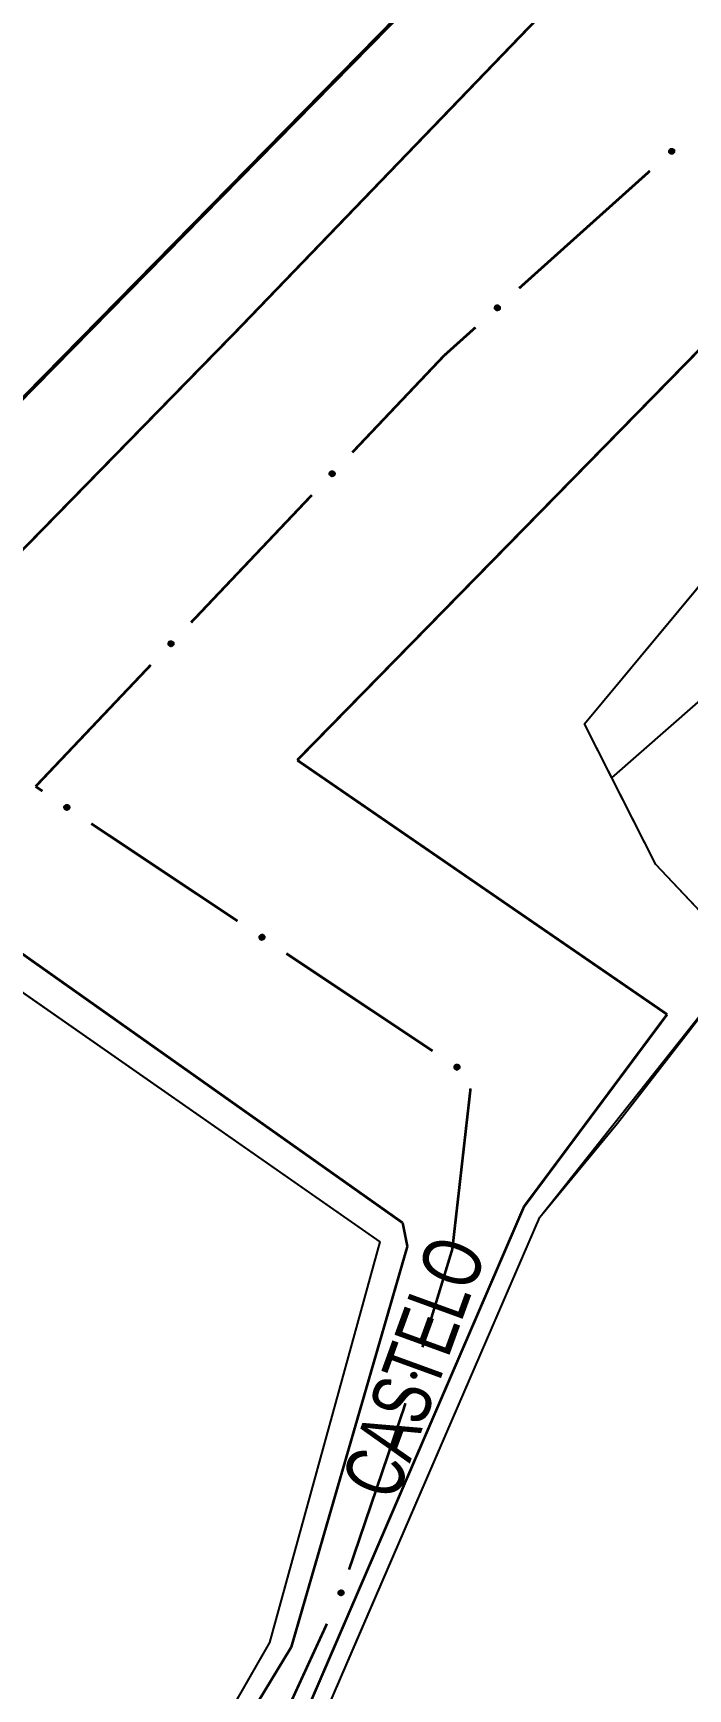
# Model space of a CAD drawing. Extents: x 199219 to 200475, y 4837288 to 4839440.
# Drawn here: x 199500.3 to 199545, y 4839211.3 to 4839324.4 of the extents above; entities that cross this region are included whole.
import ezdxf

# ---------------------------------------------------------------- set-up
doc = ezdxf.new("R2010")
doc.units = 0
doc.header["$LTSCALE"] = 3
doc.header["$MEASUREMENT"] = 0
for name, color, linetype in [('CD_MALHA_LOTES', 40, 'CONTINUOUS'), ('LM-LIM-SETOR-FISCAL', 7, 'CONTINUOUS'), ('RU-QUADRAS', 210, 'CONTINUOUS'), ('SV-EIXO-RUA-PAV', 20, 'CONTINUOUS'), ('SV-RUA-PAVIM-S-GUIA-C-GUIA', 7, 'CONTINUOUS'), ('SV-TXT-RUA-PAV-S-GUIA-C-GUIA', 7, 'CONTINUOUS')]:
    doc.layers.add(name, color=color, linetype=linetype)
doc.styles.add('ARIAL', font='ARIAL.TTF')
doc.linetypes.add('Limite', pattern='A,20,-3,[130,ltypeshp.shx,S=6.35,R=0,X=0,Y=0],-3,20', length=46)

msp = doc.modelspace()

# ---------------------------------------------------------------- linework, layer by layer
at = {"layer": 'CD_MALHA_LOTES'}
for p, q in [((199537.94, 4839277.23), (199558.18, 4839301.6)), ((199539.81, 4839273.55), (199563.2, 4839294.12)), ((199539.81, 4839273.55), (199537.94, 4839277.23)), ((199475.72, 4839275.56), (199523.97, 4839241.85)), ((199542.82, 4839267.63), (199539.81, 4839273.55)), ((199548.9, 4839261.19), (199542.82, 4839267.63)), ((199540.2, 4839249.97), (199548.9, 4839261.19)), ((199534.9, 4839243.54), (199540.2, 4839249.97)), ((199522.32, 4839214.41), (199534.9, 4839243.54)), ((199523.97, 4839241.85), (199516.45, 4839214.49)), ((199516.45, 4839214.49), (199488.14, 4839165.06)), ((199512.82, 4839192.42), (199522.32, 4839214.41))]:
    msp.add_line(p, q, dxfattribs=at)
at = {"layer": 'LM-LIM-SETOR-FISCAL', "linetype": 'Limite', "ltscale": 0.1, "const_width": 0.25}
msp.add_lwpolyline([(199480.51, 4839280.02), (199556.78, 4839357.72), (199599.49, 4839305.59), (199641.77, 4839341.58), (199569.78, 4839431.57), (199568.93, 4839435.43), (199569.21, 4839439.14), (199569.653494, 4839439.555468), (199618.64, 4839391.13), (199622.81, 4839386.08), (199633.22, 4839373.21), (199645.57, 4839358.33), (199656.34, 4839344.73), (199667.63, 4839328.01), (199671.34, 4839316.01), (199701.63, 4839270.88), (199720.71, 4839243.08), (199728.9, 4839231.63), (199740.2, 4839215.93), (199758.95, 4839188.92), (199765.33, 4839179.89), (199781.79, 4839157.97), (199789.23, 4839146.96)], dxfattribs=at)
at = {"layer": 'RU-QUADRAS', "color": 6, "linetype": 'Continuous'}
msp.add_lwpolyline([(199494.42, 4839162.46), (199501.32, 4839177.5), (199512.82, 4839192.42), (199534.9, 4839243.54), (199548.9, 4839261.19), (199542.82, 4839267.63), (199537.94, 4839277.23), (199558.18, 4839301.6), (199623.83, 4839204.65), (199555.15, 4839136.09)], close=True, dxfattribs=at)
msp.add_lwpolyline([(199475.72, 4839275.56), (199523.97, 4839241.85), (199516.45, 4839214.49), (199488.14, 4839165.06)], dxfattribs=at)
at = {"layer": 'SV-EIXO-RUA-PAV'}
for points in [[(199544.083962, 4839316.363288), (199544.08203, 4839316.314418), (199544.070376, 4839316.272812), (199544.050668, 4839316.240907), (199544.025901, 4839316.217256), (199543.997838, 4839316.195912), (199543.964798, 4839316.180636), (199543.924371, 4839316.171804), (199543.875334, 4839316.173398), (199543.833496, 4839316.188138), (199543.801184, 4839316.205786), (199543.775034, 4839316.230191), (199543.754757, 4839316.2578), (199543.740024, 4839316.292646), (199543.731474, 4839316.333702), (199543.73427, 4839316.382972), (199543.745975, 4839316.423683), (199543.765848, 4839316.454042), (199543.79055, 4839316.480176), (199543.819461, 4839316.501622), (199543.851981, 4839316.516431), (199543.893334, 4839316.524965), (199543.941926, 4839316.521561), (199543.982664, 4839316.51035), (199544.013294, 4839316.490909), (199544.038476, 4839316.46601), (199544.060225, 4839316.438124), (199544.076964, 4839316.40555), (199544.083962, 4839316.363288)], [(199532.179463, 4839305.672971), (199532.17753, 4839305.6241), (199532.165877, 4839305.582494), (199532.146169, 4839305.55059), (199532.121402, 4839305.526938), (199532.093339, 4839305.505595), (199532.060298, 4839305.490318), (199532.019871, 4839305.481486), (199531.970834, 4839305.483081), (199531.928997, 4839305.49782), (199531.896685, 4839305.515468), (199531.870535, 4839305.539873), (199531.850258, 4839305.567482), (199531.835525, 4839305.602328), (199531.826975, 4839305.643384), (199531.829771, 4839305.692654), (199531.841476, 4839305.733366), (199531.861349, 4839305.763724), (199531.88605, 4839305.789858), (199531.914961, 4839305.811305), (199531.947481, 4839305.826113), (199531.988834, 4839305.834647), (199532.037427, 4839305.831243), (199532.078165, 4839305.820032), (199532.108795, 4839305.800591), (199532.133976, 4839305.775693), (199532.155725, 4839305.747806), (199532.172464, 4839305.715232), (199532.179463, 4839305.672971)], [(199520.899363, 4839294.354117), (199520.901377, 4839294.30525), (199520.893116, 4839294.262839), (199520.876044, 4839294.22945), (199520.853265, 4839294.203878), (199520.827015, 4839294.180342), (199520.795313, 4839294.162451), (199520.75573, 4839294.150389), (199520.706724, 4839294.148024), (199520.663835, 4839294.159342), (199520.630204, 4839294.174327), (199520.602172, 4839294.196545), (199520.579735, 4839294.222429), (199520.56224, 4839294.255973), (199520.550408, 4839294.296206), (199520.549222, 4839294.345541), (199520.557607, 4839294.387064), (199520.574967, 4839294.418926), (199520.597481, 4839294.446967), (199520.624569, 4839294.470674), (199520.655789, 4839294.488056), (199520.696319, 4839294.499897), (199520.745028, 4839294.500422), (199520.786538, 4839294.492532), (199520.818635, 4839294.475624), (199520.845742, 4839294.452837), (199520.869669, 4839294.426795), (199520.88898, 4839294.395677), (199520.899363, 4839294.354117)], [(199509.895558, 4839282.73877), (199509.897572, 4839282.689903), (199509.889311, 4839282.647492), (199509.872239, 4839282.614103), (199509.84946, 4839282.588531), (199509.82321, 4839282.564995), (199509.791508, 4839282.547105), (199509.751925, 4839282.535042), (199509.702919, 4839282.532677), (199509.66003, 4839282.543995), (199509.6264, 4839282.558981), (199509.598367, 4839282.581198), (199509.57593, 4839282.607082), (199509.558435, 4839282.640626), (199509.546603, 4839282.68086), (199509.545418, 4839282.730195), (199509.553802, 4839282.771717), (199509.571162, 4839282.80358), (199509.593676, 4839282.83162), (199509.620764, 4839282.855328), (199509.651984, 4839282.87271), (199509.692514, 4839282.88455), (199509.741223, 4839282.885075), (199509.782733, 4839282.877186), (199509.81483, 4839282.860277), (199509.841937, 4839282.83749), (199509.865864, 4839282.811448), (199509.885175, 4839282.78033), (199509.895558, 4839282.73877)], [(199502.559361, 4839271.706285), (199502.607178, 4839271.716559), (199502.650376, 4839271.715612), (199502.686177, 4839271.704451), (199502.715242, 4839271.686339), (199502.74289, 4839271.664461), (199502.765898, 4839271.636254), (199502.7845, 4839271.59929), (199502.795143, 4839271.551395), (199502.791263, 4839271.507208), (199502.7822, 4839271.471523), (199502.765059, 4839271.440129), (199502.743356, 4839271.413626), (199502.713265, 4839271.390695), (199502.675622, 4839271.37221), (199502.627203, 4839271.362673), (199502.584859, 4839271.363893), (199502.550514, 4839271.375598), (199502.519061, 4839271.393029), (199502.491103, 4839271.415703), (199502.468677, 4839271.443523), (199502.450133, 4839271.481457), (199502.441354, 4839271.529371), (199502.442089, 4839271.571617), (199502.453307, 4839271.606118), (199502.471166, 4839271.636697), (199502.492773, 4839271.664694), (199502.520165, 4839271.689004), (199502.559361, 4839271.706285)], [(199515.872854, 4839262.832114), (199515.920671, 4839262.842388), (199515.963868, 4839262.84144), (199515.999669, 4839262.830279), (199516.028734, 4839262.812168), (199516.056382, 4839262.79029), (199516.07939, 4839262.762082), (199516.097992, 4839262.725119), (199516.108635, 4839262.677224), (199516.104756, 4839262.633036), (199516.095692, 4839262.597352), (199516.078551, 4839262.565957), (199516.056848, 4839262.539455), (199516.026757, 4839262.516524), (199515.989114, 4839262.498038), (199515.940695, 4839262.488502), (199515.898352, 4839262.489722), (199515.864007, 4839262.501426), (199515.832554, 4839262.518858), (199515.804595, 4839262.541532), (199515.782169, 4839262.569351), (199515.763626, 4839262.607286), (199515.754846, 4839262.6552), (199515.755581, 4839262.697446), (199515.7668, 4839262.731946), (199515.784659, 4839262.762526), (199515.806265, 4839262.790523), (199515.833657, 4839262.814832), (199515.872854, 4839262.832114)], [(199529.186346, 4839253.957943), (199529.234163, 4839253.968216), (199529.27736, 4839253.967269), (199529.313162, 4839253.956108), (199529.342227, 4839253.937996), (199529.369875, 4839253.916118), (199529.392883, 4839253.887911), (199529.411485, 4839253.850947), (199529.422128, 4839253.803052), (199529.418248, 4839253.758865), (199529.409184, 4839253.72318), (199529.392044, 4839253.691786), (199529.37034, 4839253.665283), (199529.34025, 4839253.642352), (199529.302606, 4839253.623867), (199529.254187, 4839253.61433), (199529.211844, 4839253.61555), (199529.177499, 4839253.627255), (199529.146046, 4839253.644686), (199529.118088, 4839253.66736), (199529.095662, 4839253.69518), (199529.077118, 4839253.733114), (199529.068339, 4839253.781028), (199529.069073, 4839253.823274), (199529.080292, 4839253.857775), (199529.098151, 4839253.888354), (199529.119757, 4839253.916351), (199529.147149, 4839253.940661), (199529.186346, 4839253.957943)], [(199526.160464, 4839232.637024), (199526.136838, 4839232.679847), (199526.125289, 4839232.721483), (199526.125651, 4839232.758982), (199526.134612, 4839232.792035), (199526.147588, 4839232.824817), (199526.167962, 4839232.854982), (199526.197992, 4839232.883453), (199526.240783, 4839232.907455), (199526.284212, 4839232.916483), (199526.320995, 4839232.918094), (199526.355998, 4839232.910735), (199526.387634, 4839232.897596), (199526.418268, 4839232.875396), (199526.446823, 4839232.844682), (199526.469916, 4839232.80107), (199526.480959, 4839232.760174), (199526.479656, 4839232.723912), (199526.472034, 4839232.688769), (199526.458386, 4839232.65546), (199526.438215, 4839232.625964), (199526.40724, 4839232.597269), (199526.363892, 4839232.575046), (199526.323229, 4839232.563567), (199526.286959, 4839232.564361), (199526.252529, 4839232.572643), (199526.21949, 4839232.585258), (199526.188315, 4839232.604476), (199526.160464, 4839232.637024)], [(199521.189555, 4839217.779362), (199521.167313, 4839217.82292), (199521.157105, 4839217.864905), (199521.15867, 4839217.902373), (199521.168685, 4839217.935121), (199521.182705, 4839217.967471), (199521.204036, 4839217.996967), (199521.234963, 4839218.024461), (199521.278502, 4839218.047079), (199521.322198, 4839218.054709), (199521.359013, 4839218.055141), (199521.393763, 4839218.046663), (199521.424961, 4839218.032517), (199521.454867, 4839218.009346), (199521.482423, 4839217.977733), (199521.504107, 4839217.933403), (199521.513833, 4839217.892174), (199521.511368, 4839217.855973), (199521.502624, 4839217.821092), (199521.487914, 4839217.788237), (199521.466809, 4839217.759403), (199521.434929, 4839217.731716), (199521.390892, 4839217.710894), (199521.349881, 4839217.700724), (199521.313655, 4839217.70268), (199521.279508, 4839217.712062), (199521.246891, 4839217.72573), (199521.216348, 4839217.745938), (199521.189555, 4839217.779362)]]:
    msp.add_lwpolyline(points, close=True, dxfattribs=at)
for points in [[(199543.893334, 4839316.524965), (199543.731474, 4839316.333702)], [(199543.851981, 4839316.516431), (199543.73427, 4839316.382972)], [(199543.915795, 4839316.519559), (199543.737672, 4839316.315589)], [(199543.87015, 4839316.515248), (199543.738334, 4839316.363866)], [(199543.941926, 4839316.521561), (199543.740024, 4839316.292646)], [(199543.832916, 4839316.505654), (199543.744569, 4839316.407979)], [(199543.819461, 4839316.501622), (199543.745975, 4839316.423683)], [(199543.960011, 4839316.515251), (199543.750209, 4839316.279164)], [(199543.982664, 4839316.51035), (199543.754757, 4839316.2578)], [(199543.994883, 4839316.498883), (199543.766806, 4839316.246385)], [(199544.013294, 4839316.490909), (199543.775034, 4839316.230191)], [(199544.023664, 4839316.477045), (199543.787672, 4839316.221108)], [(199544.038476, 4839316.46601), (199543.801184, 4839316.205786)], [(199544.047264, 4839316.448722), (199543.822233, 4839316.198959)], [(199544.060225, 4839316.438124), (199543.833496, 4839316.188138)], [(199544.06498, 4839316.418782), (199543.85812, 4839316.183503)], [(199544.076964, 4839316.40555), (199543.875334, 4839316.173398)], [(199544.078636, 4839316.385195), (199543.901217, 4839316.176356)], [(199544.083962, 4839316.363288), (199543.924371, 4839316.171804)], [(199544.081828, 4839316.336711), (199543.949805, 4839316.181475)], [(199544.08203, 4839316.314418), (199543.964798, 4839316.180636)], [(199544.075489, 4839316.290672), (199543.987246, 4839316.194923)], [(199544.070376, 4839316.272812), (199543.997838, 4839316.195912)], [(199531.988834, 4839305.834647), (199531.826975, 4839305.643384)], [(199531.947481, 4839305.826113), (199531.829771, 4839305.692654)], [(199532.011296, 4839305.829241), (199531.833173, 4839305.625271)], [(199531.96565, 4839305.824931), (199531.833835, 4839305.673548)], [(199532.037427, 4839305.831243), (199531.835525, 4839305.602328)], [(199531.928417, 4839305.815336), (199531.84007, 4839305.717661)], [(199531.914961, 4839305.811305), (199531.841476, 4839305.733366)], [(199532.055512, 4839305.824933), (199531.845709, 4839305.588846)], [(199532.078165, 4839305.820032), (199531.850258, 4839305.567482)], [(199532.090384, 4839305.808565), (199531.862307, 4839305.556067)], [(199532.108795, 4839305.800591), (199531.870535, 4839305.539873)], [(199532.119164, 4839305.786727), (199531.883172, 4839305.53079)], [(199532.133976, 4839305.775693), (199531.896685, 4839305.515468)], [(199532.142765, 4839305.758404), (199531.917733, 4839305.508641)], [(199532.155725, 4839305.747806), (199531.928997, 4839305.49782)], [(199532.160481, 4839305.728464), (199531.953621, 4839305.493185)], [(199532.172464, 4839305.715232), (199531.970834, 4839305.483081)], [(199532.174136, 4839305.694878), (199531.996718, 4839305.486038)], [(199532.179463, 4839305.672971), (199532.019871, 4839305.481486)], [(199532.177328, 4839305.646393), (199532.045306, 4839305.491157)], [(199532.17753, 4839305.6241), (199532.060298, 4839305.490318)], [(199532.170989, 4839305.600354), (199532.082746, 4839305.504605)], [(199532.165877, 4839305.582494), (199532.093339, 4839305.505595)], [(199520.655789, 4839294.488056), (199520.549222, 4839294.345541)], [(199520.696319, 4839294.499897), (199520.550408, 4839294.296206)], [(199520.673994, 4839294.488343), (199520.554813, 4839294.326825)], [(199520.637656, 4839294.475778), (199520.557472, 4839294.371297)], [(199520.624569, 4839294.470674), (199520.557607, 4839294.387064)], [(199520.719144, 4839294.49632), (199520.558046, 4839294.278652)], [(199520.745028, 4839294.500422), (199520.56224, 4839294.255973)], [(199520.763563, 4839294.49559), (199520.573479, 4839294.243356)], [(199520.786538, 4839294.492532), (199520.579735, 4839294.222429)], [(199520.799641, 4839294.482088), (199520.592665, 4839294.212023)], [(199520.818635, 4839294.475624), (199520.602172, 4839294.196545)], [(199520.830089, 4839294.462641), (199520.615501, 4839294.18851)], [(199520.845742, 4839294.452837), (199520.630204, 4839294.174327)], [(199520.855896, 4839294.436313), (199520.651735, 4839294.16922)], [(199520.869669, 4839294.426795), (199520.663835, 4839294.159342)], [(199520.875969, 4839294.407899), (199520.688752, 4839294.156707)], [(199520.88898, 4839294.395677), (199520.706724, 4839294.148024)], [(199520.892287, 4839294.375523), (199520.732285, 4839294.153058)], [(199520.899363, 4839294.354117), (199520.75573, 4839294.150389)], [(199520.899378, 4839294.327454), (199520.780302, 4839294.162078)], [(199520.901377, 4839294.30525), (199520.795313, 4839294.162451)], [(199520.896772, 4839294.281053), (199520.816536, 4839294.178501)], [(199520.893116, 4839294.262839), (199520.827015, 4839294.180342)], [(199509.651984, 4839282.87271), (199509.545418, 4839282.730195)], [(199509.692514, 4839282.88455), (199509.546603, 4839282.68086)], [(199509.670189, 4839282.872996), (199509.551008, 4839282.711478)], [(199509.633851, 4839282.860431), (199509.553667, 4839282.75595)], [(199509.620764, 4839282.855328), (199509.553802, 4839282.771717)], [(199509.715339, 4839282.880973), (199509.554241, 4839282.663305)], [(199509.741223, 4839282.885075), (199509.558435, 4839282.640626)], [(199509.759758, 4839282.880244), (199509.569674, 4839282.628009)], [(199509.782733, 4839282.877186), (199509.57593, 4839282.607082)], [(199509.795836, 4839282.866741), (199509.58886, 4839282.596676)], [(199509.81483, 4839282.860277), (199509.598367, 4839282.581198)], [(199509.826284, 4839282.847295), (199509.611696, 4839282.573163)], [(199509.841937, 4839282.83749), (199509.6264, 4839282.558981)], [(199509.852091, 4839282.820966), (199509.64793, 4839282.553873)], [(199509.865864, 4839282.811448), (199509.66003, 4839282.543995)], [(199509.872164, 4839282.792553), (199509.684947, 4839282.541361)], [(199509.885175, 4839282.78033), (199509.702919, 4839282.532677)], [(199509.888483, 4839282.760176), (199509.72848, 4839282.537712)], [(199509.895558, 4839282.73877), (199509.751925, 4839282.535042)], [(199509.895573, 4839282.712107), (199509.776497, 4839282.546732)], [(199509.897572, 4839282.689903), (199509.791508, 4839282.547105)], [(199509.892967, 4839282.665707), (199509.812731, 4839282.563155)], [(199509.889311, 4839282.647492), (199509.82321, 4839282.564995)], [(199502.585635, 4839271.710823), (199502.768812, 4839271.621523)], [(199502.607178, 4839271.716559), (199502.765898, 4839271.636254)], [(199502.631805, 4839271.716125), (199502.746481, 4839271.654447)], [(199502.650376, 4839271.715612), (199502.74289, 4839271.664461)], [(199502.441354, 4839271.529371), (199502.713265, 4839271.390695)], [(199502.442089, 4839271.571617), (199502.743356, 4839271.413626)], [(199502.442972, 4839271.548457), (199502.723793, 4839271.403911)], [(199502.449787, 4839271.504557), (199502.691626, 4839271.382715)], [(199502.450133, 4839271.481457), (199502.675622, 4839271.37221)], [(199502.450159, 4839271.586303), (199502.751418, 4839271.428134)], [(199502.453307, 4839271.606118), (199502.765059, 4839271.440129)], [(199502.464159, 4839271.619607), (199502.770717, 4839271.454627)], [(199502.465307, 4839271.461415), (199502.644699, 4839271.371358)], [(199502.468677, 4839271.443523), (199502.627203, 4839271.362673)], [(199502.471166, 4839271.636697), (199502.7822, 4839271.471523)], [(199502.483854, 4839271.427735), (199502.600421, 4839271.366435)], [(199502.485729, 4839271.649507), (199502.783581, 4839271.493608)], [(199502.491103, 4839271.415703), (199502.584859, 4839271.363893)], [(199502.492773, 4839271.664694), (199502.791263, 4839271.507208)], [(199502.510326, 4839271.674108), (199502.789633, 4839271.532211)], [(199502.520165, 4839271.689004), (199502.795143, 4839271.551395)], [(199502.539465, 4839271.695682), (199502.785846, 4839271.575732)], [(199502.559361, 4839271.706285), (199502.7845, 4839271.59929)], [(199515.755581, 4839262.697446), (199516.056848, 4839262.539455)], [(199515.756464, 4839262.674286), (199516.037285, 4839262.529739)], [(199515.763652, 4839262.712131), (199516.06491, 4839262.553962)], [(199515.7668, 4839262.731946), (199516.078551, 4839262.565957)], [(199515.777652, 4839262.745436), (199516.084209, 4839262.580455)], [(199515.784659, 4839262.762526), (199516.095692, 4839262.597352)], [(199515.799221, 4839262.775335), (199516.097074, 4839262.619437)], [(199515.806265, 4839262.790523), (199516.104756, 4839262.633036)], [(199515.823818, 4839262.799936), (199516.103126, 4839262.658039)], [(199515.833657, 4839262.814832), (199516.108635, 4839262.677224)], [(199515.852957, 4839262.82151), (199516.099338, 4839262.701561)], [(199515.872854, 4839262.832114), (199516.097992, 4839262.725119)], [(199515.899127, 4839262.836652), (199516.082304, 4839262.747352)], [(199515.920671, 4839262.842388), (199516.07939, 4839262.762082)], [(199515.945298, 4839262.841954), (199516.059973, 4839262.780275)], [(199515.963868, 4839262.84144), (199516.056382, 4839262.79029)], [(199515.754846, 4839262.6552), (199516.026757, 4839262.516524)], [(199515.763279, 4839262.630386), (199516.005119, 4839262.508544)], [(199515.763626, 4839262.607286), (199515.989114, 4839262.498038)], [(199515.778799, 4839262.587244), (199515.958192, 4839262.497186)], [(199515.782169, 4839262.569351), (199515.940695, 4839262.488502)], [(199515.797346, 4839262.553563), (199515.913913, 4839262.492263)], [(199515.804595, 4839262.541532), (199515.898352, 4839262.489722)], [(199529.068339, 4839253.781028), (199529.34025, 4839253.642352)], [(199529.069073, 4839253.823274), (199529.37034, 4839253.665283)], [(199529.069956, 4839253.800114), (199529.350778, 4839253.655568)], [(199529.076772, 4839253.756214), (199529.318611, 4839253.634372)], [(199529.077118, 4839253.733114), (199529.302606, 4839253.623867)], [(199529.077144, 4839253.83796), (199529.378403, 4839253.679791)], [(199529.080292, 4839253.857775), (199529.392044, 4839253.691786)], [(199529.091144, 4839253.871264), (199529.397702, 4839253.706284)], [(199529.092292, 4839253.713072), (199529.271684, 4839253.623015)], [(199529.095662, 4839253.69518), (199529.254187, 4839253.61433)], [(199529.098151, 4839253.888354), (199529.409184, 4839253.72318)], [(199529.110838, 4839253.679392), (199529.227406, 4839253.618092)], [(199529.112713, 4839253.901164), (199529.410566, 4839253.745265)], [(199529.118088, 4839253.66736), (199529.211844, 4839253.61555)], [(199529.119757, 4839253.916351), (199529.418248, 4839253.758865)], [(199529.137311, 4839253.925765), (199529.416618, 4839253.783868)], [(199529.147149, 4839253.940661), (199529.422128, 4839253.803052)], [(199529.16645, 4839253.947339), (199529.41283, 4839253.827389)], [(199529.186346, 4839253.957943), (199529.411485, 4839253.850947)], [(199529.21262, 4839253.96248), (199529.395797, 4839253.87318)], [(199529.234163, 4839253.968216), (199529.392883, 4839253.887911)], [(199529.25879, 4839253.967782), (199529.373465, 4839253.906104)], [(199529.27736, 4839253.967269), (199529.369875, 4839253.916118)], [(199526.125289, 4839232.721483), (199526.147588, 4839232.824817)], [(199526.130152, 4839232.703553), (199526.156142, 4839232.831143)], [(199526.136838, 4839232.679847), (199526.167962, 4839232.854982)], [(199526.148543, 4839232.660873), (199526.181227, 4839232.86202)], [(199526.160464, 4839232.637024), (199526.197992, 4839232.883453)], [(199526.176355, 4839232.621031), (199526.220161, 4839232.891535)], [(199526.188315, 4839232.604476), (199526.240783, 4839232.907455)], [(199526.205415, 4839232.599351), (199526.260741, 4839232.907712)], [(199526.21949, 4839232.585258), (199526.284212, 4839232.916483)], [(199526.236064, 4839232.582893), (199526.299449, 4839232.913048)], [(199526.252529, 4839232.572643), (199526.320995, 4839232.918094)], [(199526.270913, 4839232.570861), (199526.340484, 4839232.911971)], [(199526.286959, 4839232.564361), (199526.355998, 4839232.910735)], [(199526.30684, 4839232.56706), (199526.371417, 4839232.901132)], [(199526.323229, 4839232.563567), (199526.387634, 4839232.897596)], [(199526.345151, 4839232.571091), (199526.402577, 4839232.881666)], [(199526.363892, 4839232.575046), (199526.418268, 4839232.875396)], [(199526.38522, 4839232.590276), (199526.432148, 4839232.856978)], [(199526.40724, 4839232.597269), (199526.446823, 4839232.844682)], [(199526.422054, 4839232.617578), (199526.456555, 4839232.815319)], [(199526.438215, 4839232.625964), (199526.469916, 4839232.80107)], [(199526.448956, 4839232.645049), (199526.474038, 4839232.774341)], [(199526.458386, 4839232.65546), (199526.480959, 4839232.760174)], [(199521.157105, 4839217.864905), (199521.182705, 4839217.967471)], [(199521.161391, 4839217.846829), (199521.191458, 4839217.97352)], [(199521.167313, 4839217.82292), (199521.204036, 4839217.996967)], [(199521.178404, 4839217.803581), (199521.21752, 4839218.003576)], [(199521.189555, 4839217.779362), (199521.234963, 4839218.024461)], [(199521.204925, 4839217.762867), (199521.25738, 4839218.031828)], [(199521.216348, 4839217.745938), (199521.278502, 4839218.047079)], [(199521.233275, 4839217.740267), (199521.298458, 4839218.046696)], [(199521.246891, 4839217.72573), (199521.322198, 4839218.054709)], [(199521.263381, 4839217.722834), (199521.337317, 4839218.050789)], [(199521.279508, 4839217.712062), (199521.359013, 4839218.055141)], [(199521.297826, 4839217.709692), (199521.378297, 4839218.048397)], [(199521.313655, 4839217.70268), (199521.393763, 4839218.046663)], [(199521.333613, 4839217.704741), (199521.408866, 4839218.036571)], [(199521.349881, 4839217.700724), (199521.424961, 4839218.032517)], [(199521.372033, 4839217.707542), (199521.439386, 4839218.016116)], [(199521.390892, 4839217.710894), (199521.454867, 4839218.009346)], [(199521.412697, 4839217.725433), (199521.468151, 4839217.990493)], [(199521.434929, 4839217.731716), (199521.482423, 4839217.977733)], [(199521.450387, 4839217.751539), (199521.491209, 4839217.948073)], [(199521.466809, 4839217.759403), (199521.504107, 4839217.933403)], [(199521.478156, 4839217.778134), (199521.507369, 4839217.906556)], [(199521.487914, 4839217.788237), (199521.513833, 4839217.892174)]]:
    msp.add_lwpolyline(points, dxfattribs=at)
at = {"layer": 'SV-EIXO-RUA-PAV', "const_width": 0.18}
for points in [[(199542.415447, 4839315.012903), (199533.487072, 4839306.995164)], [(199530.510948, 4839304.322585), (199529.022885, 4839302.986295)], [(199528.37, 4839302.4), (199522.09611, 4839295.777435)], [(199529.022885, 4839302.986295), (199528.37, 4839302.4)], [(199519.345159, 4839292.873599), (199511.092305, 4839284.162089)], [(199508.341354, 4839281.258252), (199500.776238, 4839273.272701)], [(199500.776238, 4839273.272701), (199500.48, 4839272.96)], [(199500.48, 4839272.96), (199500.953676, 4839272.644269)], [(199504.282049, 4839270.425726), (199514.267168, 4839263.770098)], [(199517.595541, 4839261.551555), (199527.58066, 4839254.895926)], [(199530.172271, 4839252.334948), (199528.935065, 4839241.404746)], [(199526.889859, 4839234.655803), (199528.927746, 4839241.352594)], [(199528.927746, 4839241.352594), (199528.93, 4839241.36)], [(199528.935065, 4839241.404746), (199528.93, 4839241.36)], [(199521.877691, 4839219.462852), (199525.415799, 4839229.878312)], [(199525.415799, 4839229.878312), (199525.61, 4839230.45)], [(199525.61, 4839230.45), (199525.725352, 4839230.829065)], [(199515.89, 4839206.01), (199520.368485, 4839215.764059)]]:
    msp.add_lwpolyline(points, dxfattribs=at)
at = {"layer": 'SV-RUA-PAVIM-S-GUIA-C-GUIA', "const_width": 0.18}
for points in [[(199544.62, 4839335.69), (199514.25, 4839304.13)], [(199549.96, 4839307.06), (199518.34, 4839274.76)], [(199514.25, 4839304.13), (199483.65, 4839272.8)], [(199518.34, 4839274.76), (199543.59, 4839257.39)], [(199483.65, 4839272.8), (199525.54, 4839243.15)], [(199543.59, 4839257.39), (199533.82, 4839244.26)], [(199533.82, 4839244.26), (199519.22, 4839210.34)], [(199525.54, 4839243.15), (199525.86, 4839241.54)], [(199525.86, 4839241.54), (199517.94, 4839214.18)], [(199517.94, 4839214.18), (199507.76, 4839197.38)]]:
    msp.add_lwpolyline(points, dxfattribs=at)

# ---------------------------------------------------------------- texts
at = {"layer": 'SV-TXT-RUA-PAV-S-GUIA-C-GUIA', "style": 'ARIAL', "width": 0.7}
msp.add_text('CASTELO', height=4, rotation=70, dxfattribs=at).set_placement((199525.06, 4839224.04))

doc.saveas('drawing.dxf')
